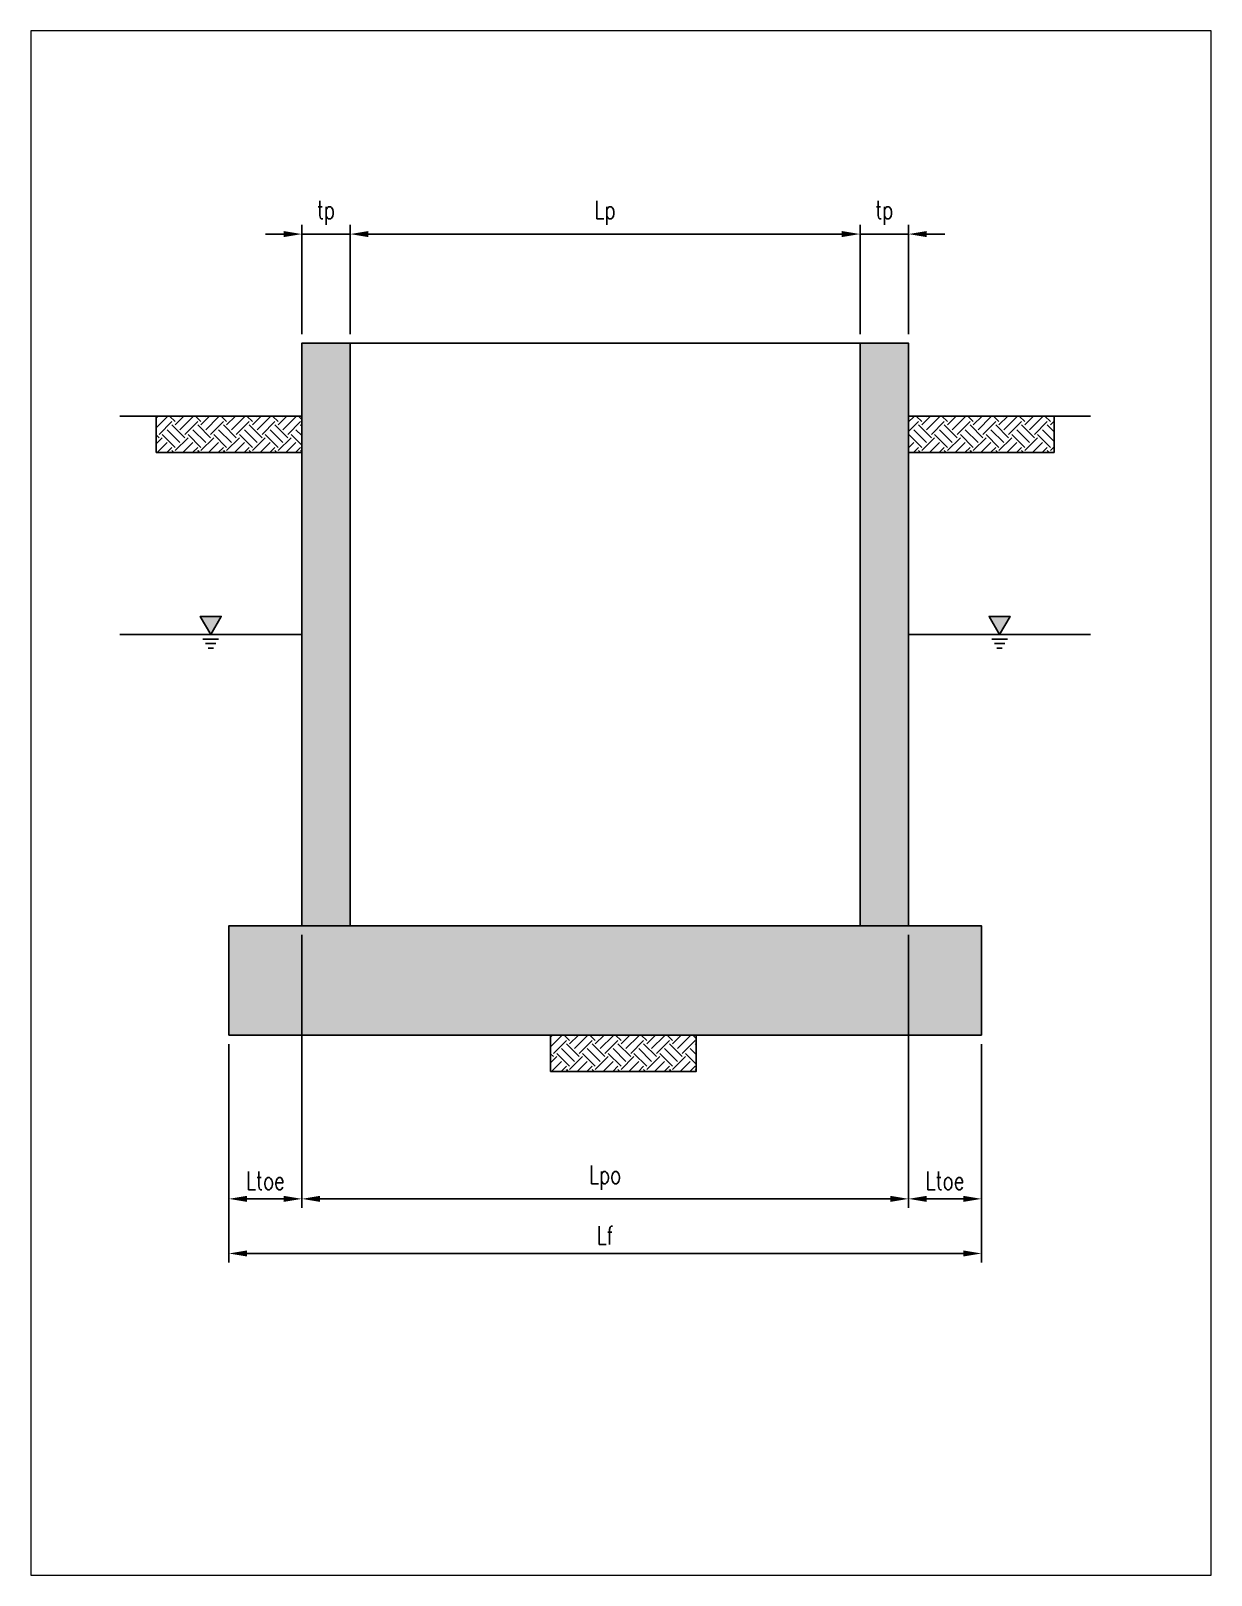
# Paper-space layout 'Layout1' of a CAD drawing. Header units: inches. Extents: x 0.2 to 8.3, y 0.2 to 10.8.
# The model-space entities are those that its viewports show. They can reach past a viewport. Long polylines and large blocks are cut down to what shows.
import ezdxf

# ---------------------------------------------------------------- set-up
doc = ezdxf.new("R2010")
doc.units = ezdxf.units.IN
doc.header["$LTSCALE"] = 12
doc.header["$MEASUREMENT"] = 0
doc.header["$PDMODE"] = 1
for name, color, linetype in [('D-DIMS', 3, 'Continuous'), ('D-LWT1', 5, 'Continuous'), ('D-LWT2', 11, 'Continuous'), ('D-PATT', 8, 'Continuous')]:
    doc.layers.add(name, color=color, linetype=linetype)
doc.layers.add('D-PATT-BOUN', color=202, linetype='Continuous', plot=False)
doc.layers.add('G-VPRT', color=251, linetype='Continuous', plot=False)
doc.styles.add('S_NORMAL_24', font='romans.shx', dxfattribs={"width": 0.75, "height": 3})
doc.dimstyles.new('STRUC_24', dxfattribs={"dimscale": 24, "dimtxt": 0.125, "dimasz": 0.125, "dimexe": 0.0625, "dimexo": 0.0625, "dimgap": 0.0625, "dimtad": 1, "dimdec": 4, "dimzin": 3, "dimdsep": 46, "dimlunit": 4, "dimtxsty": 'S_NORMAL_24', "dimcen": 0.0625, "dimadec": 0, "dimazin": 0, "dimtfac": 1, "dimtdec": 4, "dimtmove": 0, "dimatfit": 2, "dimfxl": 0.0625, "dimfrac": 1, "dimtolj": 1, "dimtzin": 0, "dimarcsym": 0})
pattern_1 = [(45, (102.4165, 8.646), (4e-16, 4.24264), [3, -3]), (45, (101.621, 9.4414), (4e-16, 4.24264), [3, -3]), (45, (100.8255, 10.237), (4e-16, 4.24264), [3, -3]), (135, (100.8255, 10.7673), (-4.24264, 9e-16), [3, -3]), (135, (101.621, 11.5628), (-4.24264, 9e-16), [3, -3]), (135, (102.4165, 12.3583), (-4.24264, 9e-16), [3, -3])]

# ---------------------------------------------------------------- blocks, each defined once
blk = doc.blocks.new('*D15')
at = {"layer": 'D-DIMS', "color": 0, "lineweight": -2, "transparency": 16777216}
for p, q in [((173.33, 14.25), (173.33, -21.75)), ((297.33, 14.25), (297.33, -21.75)), ((176.33, -20.25), (294.33, -20.25))]:
    blk.add_line(p, q, dxfattribs=at)
at = {"layer": 'D-DIMS', "color": 0, "transparency": 16777216}
for points in [[(176.33, -19.75), (176.33, -20.75), (173.33, -20.25)], [(294.33, -19.75), (294.33, -20.75), (297.33, -20.25)]]:
    blk.add_solid(points, dxfattribs=at)
at = {"layer": 'Defpoints', "color": 0, "transparency": 16777216}
for p in [(173.33, 15.75), (297.33, 15.75), (297.33, -20.25)]:
    blk.add_point(p, dxfattribs=at)
at = {"layer": 'D-DIMS', "color": 0, "transparency": 16777216, "insert": (235.33, -17.25), "char_height": 3, "attachment_point": 5, "style": 'S_NORMAL_24'}
blk.add_mtext('\\A1;Lf', dxfattribs=at)
blk = doc.blocks.new('*D16')
at = {"layer": 'D-DIMS', "color": 0, "lineweight": -2, "transparency": 16777216}
for p, q in [((185.33, 32.25), (185.33, -12.75)), ((173.33, 14.25), (173.33, -12.75)), ((182.33, -11.25), (176.33, -11.25))]:
    blk.add_line(p, q, dxfattribs=at)
at = {"layer": 'D-DIMS', "color": 0, "transparency": 16777216}
for points in [[(176.33, -10.75), (176.33, -11.75), (173.33, -11.25)], [(182.33, -10.75), (182.33, -11.75), (185.33, -11.25)]]:
    blk.add_solid(points, dxfattribs=at)
at = {"layer": 'Defpoints', "color": 0, "transparency": 16777216}
for p in [(185.33, 33.75), (173.33, 15.75), (173.33, -11.25)]:
    blk.add_point(p, dxfattribs=at)
at = {"layer": 'D-DIMS', "color": 0, "transparency": 16777216, "insert": (179.33, -8.25), "char_height": 3, "attachment_point": 5, "style": 'S_NORMAL_24'}
blk.add_mtext('\\A1;Ltoe', dxfattribs=at)
blk = doc.blocks.new('*D18')
at = {"layer": 'D-DIMS', "color": 0, "lineweight": -2, "transparency": 16777216}
for p, q in [((185.33, 32.25), (185.33, -12.75)), ((285.33, 32.25), (285.33, -12.75)), ((188.33, -11.25), (282.33, -11.25))]:
    blk.add_line(p, q, dxfattribs=at)
at = {"layer": 'D-DIMS', "color": 0, "transparency": 16777216}
for points in [[(188.33, -10.75), (188.33, -11.75), (185.33, -11.25)], [(282.33, -10.75), (282.33, -11.75), (285.33, -11.25)]]:
    blk.add_solid(points, dxfattribs=at)
at = {"layer": 'Defpoints', "color": 0, "transparency": 16777216}
for p in [(185.33, 33.75), (285.33, 33.75), (285.33, -11.25)]:
    blk.add_point(p, dxfattribs=at)
at = {"layer": 'D-DIMS', "color": 0, "transparency": 16777216, "insert": (235.33, -7.75), "char_height": 3, "attachment_point": 5, "style": 'S_NORMAL_24'}
blk.add_mtext('\\A1;Lpo', dxfattribs=at)
blk = doc.blocks.new('*D20')
at = {"layer": 'D-DIMS', "color": 0, "lineweight": -2, "transparency": 16777216}
for p, q in [((285.33, 32.25), (285.33, -12.75)), ((297.33, 14.25), (297.33, -12.75)), ((288.33, -11.25), (294.33, -11.25))]:
    blk.add_line(p, q, dxfattribs=at)
at = {"layer": 'D-DIMS', "color": 0, "transparency": 16777216}
for points in [[(288.33, -10.75), (288.33, -11.75), (285.33, -11.25)], [(294.33, -10.75), (294.33, -11.75), (297.33, -11.25)]]:
    blk.add_solid(points, dxfattribs=at)
at = {"layer": 'Defpoints', "color": 0, "transparency": 16777216}
for p in [(285.33, 33.75), (297.33, 15.75), (297.33, -11.25)]:
    blk.add_point(p, dxfattribs=at)
at = {"layer": 'D-DIMS', "color": 0, "transparency": 16777216, "insert": (291.33, -8.25), "char_height": 3, "attachment_point": 5, "style": 'S_NORMAL_24'}
blk.add_mtext('\\A1;Ltoe', dxfattribs=at)
blk = doc.blocks.new('*D29')
at = {"layer": 'D-DIMS', "color": 0, "lineweight": -2, "transparency": 16777216}
for p, q in [((182.33, 147.75), (179.33, 147.75)), ((185.33, 131.25), (185.33, 149.25)), ((185.33, 147.75), (193.33, 147.75)), ((193.33, 131.25), (193.33, 149.25)), ((196.33, 147.75), (199.33, 147.75))]:
    blk.add_line(p, q, dxfattribs=at)
at = {"layer": 'D-DIMS', "color": 0, "transparency": 16777216}
for points in [[(182.33, 148.25), (182.33, 147.25), (185.33, 147.75)], [(196.33, 148.25), (196.33, 147.25), (193.33, 147.75)]]:
    blk.add_solid(points, dxfattribs=at)
at = {"layer": 'Defpoints', "color": 0, "transparency": 16777216}
for p in [(193.33, 147.75), (185.33, 129.75), (193.33, 129.75)]:
    blk.add_point(p, dxfattribs=at)
at = {"layer": 'D-DIMS', "color": 0, "transparency": 16777216, "insert": (189.33, 151.25), "char_height": 3, "attachment_point": 5, "style": 'S_NORMAL_24'}
blk.add_mtext('\\A1;tp', dxfattribs=at)
blk = doc.blocks.new('*D30')
at = {"layer": 'D-DIMS', "color": 0, "lineweight": -2, "transparency": 16777216}
for p, q in [((193.33, 131.25), (193.33, 149.25)), ((196.33, 147.75), (274.33, 147.75)), ((277.33, 131.25), (277.33, 149.25))]:
    blk.add_line(p, q, dxfattribs=at)
at = {"layer": 'D-DIMS', "color": 0, "transparency": 16777216}
for points in [[(196.33, 148.25), (196.33, 147.25), (193.33, 147.75)], [(274.33, 148.25), (274.33, 147.25), (277.33, 147.75)]]:
    blk.add_solid(points, dxfattribs=at)
at = {"layer": 'Defpoints', "color": 0, "transparency": 16777216}
for p in [(277.33, 147.75), (193.33, 129.75), (277.33, 129.75)]:
    blk.add_point(p, dxfattribs=at)
at = {"layer": 'D-DIMS', "color": 0, "transparency": 16777216, "insert": (235.33, 151.25), "char_height": 3, "attachment_point": 5, "style": 'S_NORMAL_24'}
blk.add_mtext('\\A1;Lp', dxfattribs=at)
blk = doc.blocks.new('*D31')
at = {"layer": 'D-DIMS', "color": 0, "lineweight": -2, "transparency": 16777216}
for p, q in [((274.33, 147.75), (271.33, 147.75)), ((277.33, 131.25), (277.33, 149.25)), ((277.33, 147.75), (285.33, 147.75)), ((285.33, 131.25), (285.33, 149.25)), ((288.33, 147.75), (291.33, 147.75))]:
    blk.add_line(p, q, dxfattribs=at)
at = {"layer": 'D-DIMS', "color": 0, "transparency": 16777216}
for points in [[(274.33, 148.25), (274.33, 147.25), (277.33, 147.75)], [(288.33, 148.25), (288.33, 147.25), (285.33, 147.75)]]:
    blk.add_solid(points, dxfattribs=at)
at = {"layer": 'Defpoints', "color": 0, "transparency": 16777216}
for p in [(285.33, 147.75), (277.33, 129.75), (285.33, 129.75)]:
    blk.add_point(p, dxfattribs=at)
at = {"layer": 'D-DIMS', "color": 0, "transparency": 16777216, "insert": (281.33, 151.25), "char_height": 3, "attachment_point": 5, "style": 'S_NORMAL_24'}
blk.add_mtext('\\A1;tp', dxfattribs=at)
blk = doc.blocks.new('water_table_symbol')
h = blk.add_hatch(color=256)
h.dxf.hatch_style = 1
h.paths.add_polyline_path([(0, 0), (-0.072, 0.125), (0.072, 0.125)])
for p, q in [((-0.072, 0), (0.072, 0)), ((-0.054, -0.031), (0.054, -0.031)), ((-0.036, -0.062), (0.036, -0.062)), ((-0.018, -0.094), (0.018, -0.094))]:
    blk.add_line(p, q)
blk.add_lwpolyline([(0, 0), (-0.072, 0.125), (0.072, 0.125)], close=True)

msp = doc.modelspace()

# ---------------------------------------------------------------- hatches: boundary and pattern name
at = {"layer": 'D-PATT'}
h = msp.add_hatch(dxfattribs=at)
h.set_pattern_fill('AR-CONC', color=256, angle=45)
h.paths.add_polyline_path([(40.84908, 33.74954), (32.84908, 33.74954), (32.84908, 129.74954), (40.84908, 129.74954)])
h.paths.add_polyline_path([(100.84908, 33.74954), (108.84908, 33.74954), (108.84908, 129.74954), (100.84908, 129.74954)])
h.paths.add_polyline_path([(20.84908, 15.74954), (120.84908, 15.74954), (120.84908, 33.74954), (20.84908, 33.74954)])
h.paths.add_polyline_path([(193.33071, 33.74954), (185.33071, 33.74954), (185.33071, 129.74954), (193.33071, 129.74954)])
h.paths.add_polyline_path([(173.33071, 15.74954), (297.33071, 15.74954), (297.33071, 33.74954), (173.33071, 33.74954)])
h.paths.add_polyline_path([(277.33071, 33.74954), (285.33071, 33.74954), (285.33071, 129.74954), (277.33071, 129.74954)])
h = msp.add_hatch(dxfattribs=at)
h.set_pattern_fill('EARTH', color=256, scale=12, angle=45)
h.set_pattern_definition(pattern_1)
h.paths.add_polyline_path([(161.33071, 111.74954), (185.33071, 111.74954), (185.33071, 117.74954), (161.33071, 117.74954)])
h = msp.add_hatch(dxfattribs=at)
h.set_pattern_fill('EARTH', color=256, scale=12, angle=45)
h.set_pattern_definition(pattern_1)
h.paths.add_polyline_path([(309.33071, 111.74954), (285.33071, 111.74954), (285.33071, 117.74954), (309.33071, 117.74954)])
h = msp.add_hatch(dxfattribs=at)
h.set_pattern_fill('EARTH', color=256, scale=12, angle=45)
h.set_pattern_definition([(45, (167.4165, -93.354), (4e-16, 4.24264), [3, -3]), (45, (166.621, -92.5586), (4e-16, 4.24264), [3, -3]), (45, (165.8255, -91.763), (4e-16, 4.24264), [3, -3]), (135, (165.8255, -91.2327), (-4.24264, 9e-16), [3, -3]), (135, (166.621, -90.4372), (-4.24264, 9e-16), [3, -3]), (135, (167.4165, -89.6417), (-4.24264, 9e-16), [3, -3])])
h.paths.add_polyline_path([(226.33071, 9.74954), (250.33071, 9.74954), (250.33071, 15.74954), (226.33071, 15.74954)])

# ---------------------------------------------------------------- linework, layer by layer
at = {"layer": 'D-LWT1'}
for p, q in [((193.33071, 129.74954), (277.33071, 129.74954)), ((155.33071, 117.74954), (185.33071, 117.74954)), ((315.33071, 117.74954), (285.33071, 117.74954)), ((155.33071, 81.74954), (185.33071, 81.74954)), ((315.33071, 81.74954), (285.33071, 81.74954))]:
    msp.add_line(p, q, dxfattribs=at)
at = {"layer": 'D-LWT2'}
for points in [[(193.33071, 33.74954), (185.33071, 33.74954), (185.33071, 129.74954), (193.33071, 129.74954)], [(277.33071, 33.74954), (285.33071, 33.74954), (285.33071, 129.74954), (277.33071, 129.74954)], [(173.33071, 15.74954), (297.33071, 15.74954), (297.33071, 33.74954), (173.33071, 33.74954)]]:
    msp.add_lwpolyline(points, close=True, dxfattribs=at)
at = {"layer": 'D-PATT-BOUN'}
for points in [[(161.33071, 111.74954), (185.33071, 111.74954), (185.33071, 117.74954), (161.33071, 117.74954)], [(309.33071, 111.74954), (285.33071, 111.74954), (285.33071, 117.74954), (309.33071, 117.74954)], [(226.33071, 9.74954), (250.33071, 9.74954), (250.33071, 15.74954), (226.33071, 15.74954)]]:
    msp.add_lwpolyline(points, close=True, dxfattribs=at)

# ---------------------------------------------------------------- block references
at = {"layer": 'D-LWT2', "xscale": 24, "yscale": 24, "zscale": 24}
for p in [(170.33071, 81.74954), (300.33071, 81.74954)]:
    msp.add_blockref('water_table_symbol', p, dxfattribs=at)

# ---------------------------------------------------------------- dimensions: what is measured, and where the dimension line sits
at = {"layer": 'D-DIMS'}
for base, p1, p2, picture, middle in [((193.33071, 147.74954), (185.33071, 129.74954), (193.33071, 129.74954), '*D29', (189.33071, 147.74954)), ((285.33071, 147.74954), (277.33071, 129.74954), (285.33071, 129.74954), '*D31', (281.33071, 147.74954))]:
    dim = msp.add_linear_dim(base=base, p1=p1, p2=p2, text='tp', dimstyle='STRUC_24', dxfattribs=at)
    dim.commit()
    dim.dimension.update_dxf_attribs({"geometry": picture, "text_midpoint": middle, "dimtype": 160})
for base, p1, p2, text, picture, middle in [((277.33071, 147.74954), (193.33071, 129.74954), (277.33071, 129.74954), 'Lp', '*D30', (235.33071, 151.24954)), ((173.33071, -11.25046), (185.33071, 33.74954), (173.33071, 15.74954), 'Ltoe', '*D16', (179.33071, -8.25046)), ((285.33071, -11.25046), (185.33071, 33.74954), (285.33071, 33.74954), 'Lpo', '*D18', (235.33071, -7.75046)), ((297.33071, -11.25046), (285.33071, 33.74954), (297.33071, 15.74954), 'Ltoe', '*D20', (291.33071, -8.25046)), ((297.33071, -20.25046), (173.33071, 15.74954), (297.33071, 15.74954), 'Lf', '*D15', (235.33071, -17.25046))]:
    dim = msp.add_linear_dim(base=base, p1=p1, p2=p2, text=text, dimstyle='STRUC_24', dxfattribs=at)
    dim.commit()
    dim.dimension.update_dxf_attribs({"geometry": picture, "text_midpoint": middle})

psp = doc.layouts.get("Layout1")

# ---------------------------------------------------------------- viewports
at = {"layer": 'G-VPRT'}
psp.add_viewport(center=(4.25, 5.5), size=(8.104, 10.6041), view_center_point=(237.94723, 54.00061), view_height=254.497447, dxfattribs=at)

doc.saveas('drawing.dxf')
